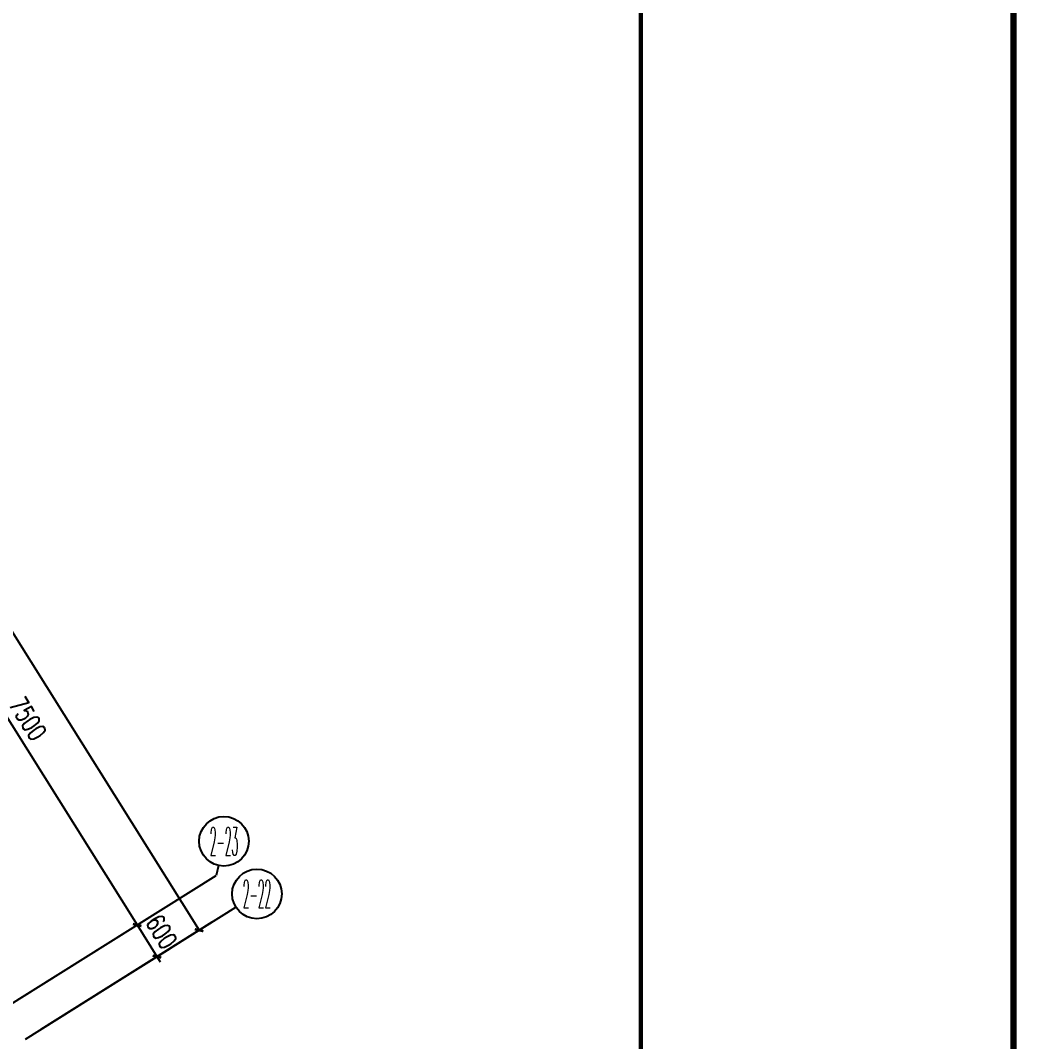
# Model space of a CAD drawing. Extents: x -9422388 to 15610651, y -1992469 to 953794.
# Drawn here: x -2803861 to -2787824, y -276068 to -259626 of the extents above; entities that cross this region are included whole.
import ezdxf
from ezdxf.enums import TextEntityAlignment as Align

# ---------------------------------------------------------------- set-up
doc = ezdxf.new("R2010")
doc.units = 0
doc.header["$LTSCALE"] = 1000
doc.layers.add('AXIS_TEXT', color=7, linetype='Continuous')
doc.layers.add('PUB_TITLE', color=4, linetype='Continuous')
doc.styles.add('_TCH_AXIS', font='COMPLEX', dxfattribs={"bigfont": 'GBCBIG'})
doc.styles.add('_TCH_DIM_T3', font='SIMPLEX', dxfattribs={"width": 0.705882, "bigfont": 'GBCBIG'})
doc.styles.add('COMPLEX', font='COMPLEX')
doc.dimstyles.new('_TCH_ARCH&&100', dxfattribs={"dimtxt": 297.5, "dimasz": 100, "dimexe": 250, "dimexo": 300, "dimgap": 126.25, "dimtad": 1, "dimdec": 0, "dimzin": 0, "dimdsep": 46, "dimtxsty": '_TCH_DIM_T3', "dimblk": 'ARCHTICK', "dimcen": 0.09, "dimclrt": 7, "dimazin": 2, "dimtfac": 1, "dimtdec": 0, "dimtix": 1, "dimtmove": 2, "dimatfit": 3, "dimfxl": 0, "dimtolj": 1, "dimtzin": 0, "dimarcsym": 0})

# ---------------------------------------------------------------- blocks, each defined once
blk = doc.blocks.new('TQ')
at = {"layer": 'PUB_TITLE', "const_width": 48.8}
blk.add_lwpolyline([(1746756, -758772), (1746756, -798756)], dxfattribs=at)
at = {"layer": 'PUB_TITLE'}
blk.add_lwpolyline([(1746756, -798756), (1750936, -798756), (1750936, -758772), (1746756, -758772)], close=True, dxfattribs=at)
blk = doc.blocks.new('图签')
at = {"xscale": 1.43572, "yscale": 1.43572, "zscale": 1.43572}
blk.add_blockref('TQ', (-231624, 689573), dxfattribs=at)
blk = doc.blocks.new('_ArchTick')
at = {"color": 0, "linetype": 'ByBlock', "const_width": 0.4}
blk.add_lwpolyline([(-0.5, -0.5), (0.5, 0.5)], dxfattribs=at)
blk = doc.blocks.new('*D2876')
at = {"color": 0, "lineweight": -2, "transparency": 16777216}
for p, q in [((1533209, -167242), (1535962, -165516)), ((1535751, -165649), (1549612, -187764)), ((1547070, -189357), (1549824, -187631))]:
    blk.add_line(p, q, dxfattribs=at)
at = {"layer": 'Defpoints', "color": 0, "transparency": 16777216}
for p in [(1532954, -167401), (1549612, -187764), (1546816, -189516)]:
    blk.add_point(p, dxfattribs=at)
at = {"color": 0, "lineweight": -2, "transparency": 16777216, "xscale": 100, "yscale": 100, "zscale": 100}
for p, rotation in [((1535751, -165649), 122.0782976762225), ((1549612, -187764), 302.0782976762225)]:
    blk.add_blockref('_ArchTick', p, dxfattribs=dict(at, rotation=rotation))
at = {"color": 7, "transparency": 16777216, "insert": (1542914, -176560), "char_height": 297.5, "attachment_point": 5, "rotation": 302.0783, "style": '_TCH_DIM_T3'}
blk.add_mtext('\\A1;26100', dxfattribs=at)
blk = doc.blocks.new('*D2877')
at = {"color": 0, "lineweight": -2, "transparency": 16777216}
for p, q in [((1546751, -188849), (1548827, -187547)), ((1548615, -187680), (1548562, -187595)), ((1548615, -187680), (1548934, -188189)), ((1547070, -189357), (1549146, -188056)), ((1548934, -188189), (1548987, -188273))]:
    blk.add_line(p, q, dxfattribs=at)
at = {"layer": 'Defpoints', "color": 0, "transparency": 16777216}
for p in [(1548934, -188189), (1546497, -189008), (1546816, -189516)]:
    blk.add_point(p, dxfattribs=at)
at = {"color": 0, "lineweight": -2, "transparency": 16777216, "xscale": 100, "yscale": 100, "zscale": 100}
for p, rotation in [((1548615, -187680), 302.0782976762146), ((1548934, -188189), 122.0782976762145)]:
    blk.add_blockref('_ArchTick', p, dxfattribs=dict(at, rotation=rotation))
at = {"color": 7, "transparency": 16777216, "insert": (1549008, -187788), "char_height": 297.5, "attachment_point": 5, "rotation": 302.0783, "style": '_TCH_DIM_T3'}
blk.add_mtext('\\A1;600', dxfattribs=at)
blk = doc.blocks.new('*D2878')
at = {"color": 0, "lineweight": -2, "transparency": 16777216}
for p, q in [((1542768, -182494), (1544844, -181192)), ((1544632, -181325), (1548615, -187680)), ((1546751, -188849), (1548827, -187547))]:
    blk.add_line(p, q, dxfattribs=at)
at = {"layer": 'Defpoints', "color": 0, "transparency": 16777216}
for p in [(1542514, -182653), (1548615, -187680), (1546497, -189008)]:
    blk.add_point(p, dxfattribs=at)
at = {"color": 0, "lineweight": -2, "transparency": 16777216, "xscale": 100, "yscale": 100, "zscale": 100}
for p, rotation in [((1544632, -181325), 122.0782976762234), ((1548615, -187680), 302.0782976762234)]:
    blk.add_blockref('_ArchTick', p, dxfattribs=dict(at, rotation=rotation))
at = {"color": 7, "transparency": 16777216, "insert": (1546857, -184357), "char_height": 297.5, "attachment_point": 5, "rotation": 302.0783, "style": '_TCH_DIM_T3'}
blk.add_mtext('\\A1;7500', dxfattribs=at)
blk = doc.blocks.new('_AXISO')
at = {"color": 0}
blk.add_circle((0, 0), 0.5, dxfattribs=at)
at = {"layer": 'AXIS_TEXT', "color": 0, "style": 'COMPLEX', "width": 1.041667}
blk.add_attdef('A', text='', height=0.56, dxfattribs=at).set_placement((-0.25, -0.28), (0.25, -0.28), align=Align.FIT)
blk = doc.blocks.new('34214')
at = {"color": 8}
for p, q in [((1549923.2, -186722), (1549886.2, -186883.5)), ((1546496.9, -189007.8), (1549886.2, -186883.5)), ((1546815.5, -189516.2), (1550204.8, -187391.9))]:
    blk.add_line(p, q, dxfattribs=at)
ref = blk.add_blockref('_AXISO', (1550012.7, -186332.2), dxfattribs=dict(at, xscale=800, yscale=800, zscale=800))
ref.add_attrib('A', '2-23', dxfattribs={"layer": 'AXIS_TEXT', "color": 8, "height": 452.55, "style": '_TCH_AXIS', "width": 0.2625}).set_placement((1549786.4, -186558.5), (1550239, -186558.5), align=Align.FIT)
ref = blk.add_blockref('_AXISO', (1550543.8, -187179.5), dxfattribs=dict(at, xscale=800, yscale=800, zscale=800))
ref.add_attrib('A', '2-22', dxfattribs={"layer": 'AXIS_TEXT', "color": 8, "height": 452.55, "style": '_TCH_AXIS', "width": 0.2625}).set_placement((1550317.5, -187405.8), (1550770, -187405.8), align=Align.FIT)
for p1, p2, distance, picture, middle in [((1532954.4, -167401.1), (1546815.5, -189516.2), 3300, '*D2876', (1542914.2, -176560.1)), ((1542513.8, -182652.9), (1546496.9, -189007.8), 2500, '*D2878', (1546856.7, -184356.6)), ((1546496.9, -189007.8), (1546815.5, -189516.2), 2500, '*D2877', (1549007.5, -187788.3))]:
    dim = blk.add_aligned_dim(p1=p1, p2=p2, distance=distance, dimstyle='_TCH_ARCH&&100', dxfattribs=at)
    dim.commit()
    dim.dimension.update_dxf_attribs({"geometry": picture, "text_midpoint": middle})

msp = doc.modelspace()

# ---------------------------------------------------------------- linework, layer by layer
at = {"layer": 'PUB_TITLE', "const_width": 100}
msp.add_lwpolyline([(-2889474.25692, -301583.96919), (-2787874.25692, -301583.96919), (-2787874.25692, -244183.96919), (-2889474.25692, -244183.96919)], close=True, dxfattribs=at)

# ---------------------------------------------------------------- block references
for name, p in [('图签', (-5070103.06659, 155628.18041)), ('34214', (-4350596.86739, -86510.70934))]:
    msp.add_blockref(name, p)

doc.saveas('drawing.dxf')
